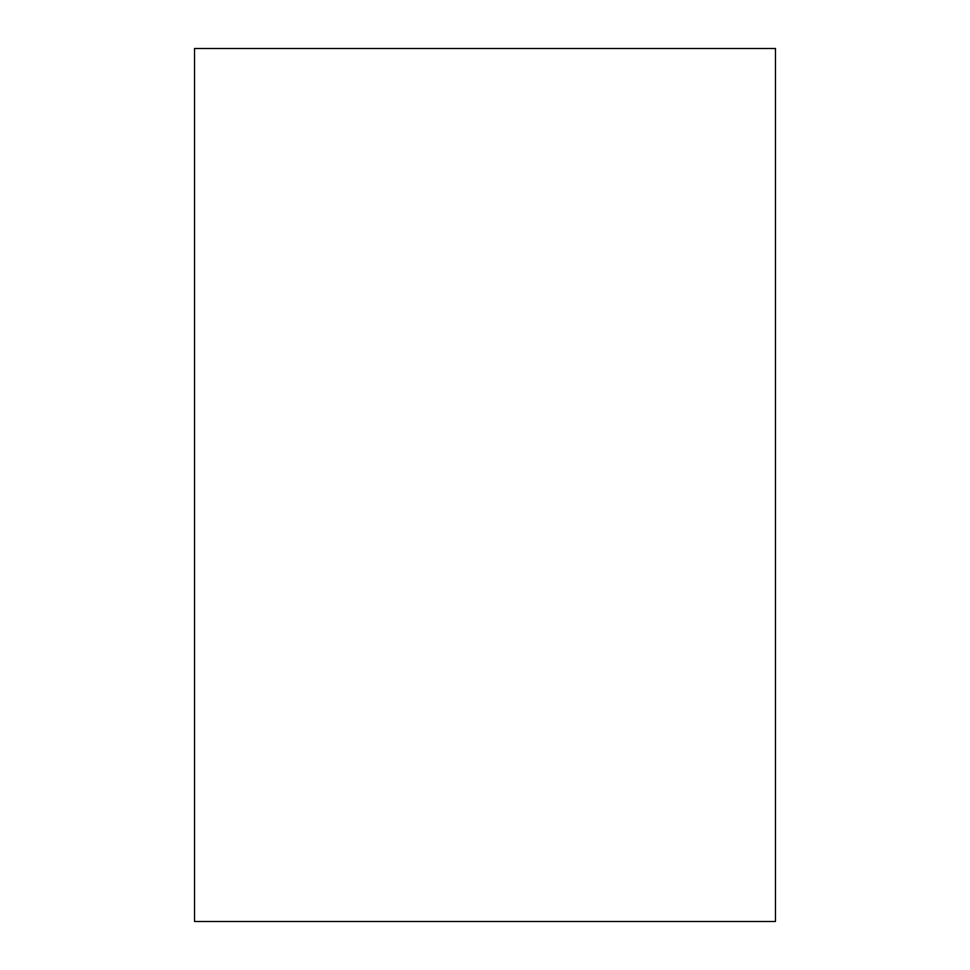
<?xml version="1.0" encoding="UTF-8"?>
<svg xmlns="http://www.w3.org/2000/svg" width="970" height="970" viewBox="0 0 970 970"><rect width="100%" height="100%" fill="white"/><g stroke="black" fill="none" stroke-linecap="round" stroke-linejoin="round"><path stroke-width="1.45" d="M775.466 48.5L194.533 48.5L194.533 921.5L775.466 921.5L775.466 48.5"/></g></svg>
